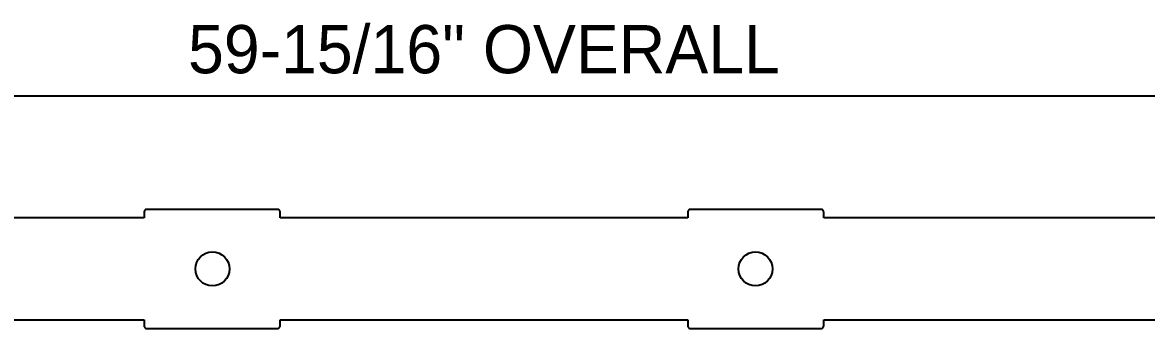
# Model space of a CAD drawing. Header units: inches. Extents: x 1.4 to 100.6, y 1.4 to 64.6.
# Drawn here: x 34.46 to 51, y 47 to 51.5 of the extents above; entities that cross this region are included whole.
import ezdxf
from ezdxf.enums import TextEntityAlignment as Align

# ---------------------------------------------------------------- set-up
doc = ezdxf.new("R2010")
doc.units = ezdxf.units.IN
doc.header["$MEASUREMENT"] = 0

msp = doc.modelspace()

# ---------------------------------------------------------------- linework, layer by layer
at = {"layer": 'ANNOTATION'}
msp.add_line((11.28, 50.417), (71.22, 50.417), dxfattribs=at)
at = {"layer": 'OUTLINE'}
for p, q in [((36.251, 48.717), (36.25, 48.716)), ((36.25, 48.716), (36.25, 48.715)), ((36.25, 48.715), (36.25, 48.714)), ((36.25, 48.714), (36.25, 48.714)), ((36.25, 48.714), (36.25, 48.713)), ((36.25, 48.713), (36.25, 48.712)), ((36.25, 48.712), (36.25, 48.711)), ((36.25, 48.711), (36.25, 48.625)), ((36.252, 48.722), (36.251, 48.721)), ((36.251, 48.721), (36.251, 48.72)), ((36.251, 48.72), (36.251, 48.719)), ((36.251, 48.719), (36.251, 48.718)), ((36.251, 48.718), (36.251, 48.717)), ((36.253, 48.725), (36.252, 48.724)), ((36.252, 48.724), (36.252, 48.723)), ((36.252, 48.723), (36.252, 48.722)), ((36.254, 48.727), (36.253, 48.727)), ((36.253, 48.727), (36.253, 48.726)), ((36.253, 48.726), (36.253, 48.725)), ((36.255, 48.729), (36.254, 48.728)), ((36.254, 48.728), (36.254, 48.727)), ((36.256, 48.731), (36.255, 48.73)), ((36.255, 48.73), (36.255, 48.729)), ((36.257, 48.733), (36.256, 48.732)), ((36.256, 48.732), (36.256, 48.731)), ((36.258, 48.734), (36.257, 48.733)), ((36.257, 48.733), (36.257, 48.733)), ((36.259, 48.736), (36.258, 48.735)), ((36.258, 48.735), (36.258, 48.734)), ((36.26, 48.736), (36.259, 48.736)), ((36.261, 48.738), (36.26, 48.737)), ((36.26, 48.737), (36.26, 48.736)), ((36.262, 48.738), (36.261, 48.738)), ((36.263, 48.74), (36.262, 48.739)), ((36.262, 48.739), (36.262, 48.738)), ((36.264, 48.74), (36.263, 48.74)), ((36.265, 48.742), (36.264, 48.741)), ((36.264, 48.741), (36.264, 48.74)), ((36.266, 48.742), (36.265, 48.742)), ((36.267, 48.743), (36.266, 48.742)), ((36.268, 48.744), (36.267, 48.743)), ((36.267, 48.743), (36.267, 48.743)), ((36.269, 48.744), (36.268, 48.744)), ((36.27, 48.745), (36.269, 48.744)), ((36.271, 48.745), (36.27, 48.745)), ((36.272, 48.746), (36.271, 48.745)), ((36.273, 48.746), (36.272, 48.746)), ((36.274, 48.747), (36.273, 48.747)), ((36.273, 48.747), (36.273, 48.746)), ((36.275, 48.747), (36.274, 48.747)), ((36.276, 48.748), (36.275, 48.747)), ((36.277, 48.748), (36.276, 48.748)), ((36.278, 48.748), (36.277, 48.748)), ((36.279, 48.749), (36.278, 48.748)), ((36.28, 48.749), (36.279, 48.749)), ((36.281, 48.749), (36.28, 48.749)), ((36.282, 48.749), (36.281, 48.749)), ((36.283, 48.749), (36.282, 48.749)), ((36.284, 48.75), (36.283, 48.749)), ((36.285, 48.75), (36.284, 48.75)), ((36.286, 48.75), (36.285, 48.75)), ((36.287, 48.75), (36.286, 48.75)), ((36.286, 48.75), (36.286, 48.75)), ((36.288, 48.75), (36.287, 48.75)), ((36.289, 48.75), (36.288, 48.75)), ((38.211, 48.75), (36.289, 48.75)), ((38.212, 48.75), (38.211, 48.75)), ((38.213, 48.75), (38.212, 48.75)), ((38.214, 48.75), (38.213, 48.75)), ((38.215, 48.75), (38.214, 48.75)), ((38.214, 48.75), (38.214, 48.75)), ((38.216, 48.75), (38.215, 48.75)), ((38.217, 48.749), (38.216, 48.75)), ((38.218, 48.749), (38.217, 48.749)), ((38.219, 48.749), (38.218, 48.749)), ((38.22, 48.749), (38.219, 48.749)), ((38.221, 48.749), (38.22, 48.749)), ((38.222, 48.748), (38.221, 48.749)), ((38.223, 48.748), (38.222, 48.748)), ((38.224, 48.748), (38.223, 48.748)), ((38.225, 48.747), (38.224, 48.748)), ((38.226, 48.747), (38.225, 48.747)), ((38.227, 48.747), (38.226, 48.747)), ((38.227, 48.746), (38.227, 48.747)), ((38.228, 48.746), (38.227, 48.746)), ((38.229, 48.745), (38.228, 48.746)), ((38.23, 48.745), (38.229, 48.745)), ((38.231, 48.744), (38.23, 48.745)), ((38.232, 48.744), (38.231, 48.744)), ((38.233, 48.743), (38.232, 48.744)), ((38.234, 48.742), (38.233, 48.743)), ((38.233, 48.743), (38.233, 48.743)), ((38.235, 48.742), (38.234, 48.742)), ((38.236, 48.741), (38.235, 48.742)), ((38.236, 48.74), (38.236, 48.741)), ((38.237, 48.74), (38.236, 48.74)), ((38.238, 48.739), (38.237, 48.74)), ((38.238, 48.738), (38.238, 48.739)), ((38.239, 48.738), (38.238, 48.738)), ((38.24, 48.737), (38.239, 48.738)), ((38.24, 48.736), (38.24, 48.737)), ((38.241, 48.736), (38.24, 48.736)), ((38.242, 48.735), (38.241, 48.736)), ((38.242, 48.734), (38.242, 48.735)), ((38.243, 48.733), (38.242, 48.734)), ((38.244, 48.732), (38.243, 48.733)), ((38.243, 48.733), (38.243, 48.733)), ((38.244, 48.731), (38.244, 48.732)), ((38.245, 48.73), (38.244, 48.731)), ((38.245, 48.729), (38.245, 48.73)), ((38.246, 48.728), (38.245, 48.729)), ((38.246, 48.727), (38.246, 48.728)), ((38.247, 48.727), (38.246, 48.727)), ((38.247, 48.726), (38.247, 48.727)), ((38.247, 48.725), (38.247, 48.726)), ((38.248, 48.724), (38.247, 48.725)), ((38.248, 48.723), (38.248, 48.724)), ((38.248, 48.722), (38.248, 48.723)), ((38.249, 48.721), (38.248, 48.722)), ((38.249, 48.72), (38.249, 48.721)), ((38.249, 48.719), (38.249, 48.72)), ((38.249, 48.718), (38.249, 48.719)), ((38.249, 48.717), (38.249, 48.718)), ((38.25, 48.716), (38.249, 48.717)), ((38.25, 48.715), (38.25, 48.716)), ((38.25, 48.714), (38.25, 48.715)), ((38.25, 48.713), (38.25, 48.714)), ((38.25, 48.714), (38.25, 48.714)), ((38.25, 48.712), (38.25, 48.713)), ((38.25, 48.711), (38.25, 48.712)), ((38.25, 48.625), (38.25, 48.711)), ((44.251, 48.717), (44.25, 48.716)), ((44.25, 48.716), (44.25, 48.715)), ((44.25, 48.715), (44.25, 48.714)), ((44.25, 48.714), (44.25, 48.714)), ((44.25, 48.714), (44.25, 48.713)), ((44.25, 48.713), (44.25, 48.712)), ((44.25, 48.712), (44.25, 48.711)), ((44.25, 48.711), (44.25, 48.625)), ((44.252, 48.722), (44.251, 48.721)), ((44.251, 48.721), (44.251, 48.72)), ((44.251, 48.72), (44.251, 48.719)), ((44.251, 48.719), (44.251, 48.718)), ((44.251, 48.718), (44.251, 48.717)), ((44.253, 48.725), (44.252, 48.724)), ((44.252, 48.724), (44.252, 48.723)), ((44.252, 48.723), (44.252, 48.722)), ((44.254, 48.727), (44.253, 48.727)), ((44.253, 48.727), (44.253, 48.726)), ((44.253, 48.726), (44.253, 48.725)), ((44.255, 48.729), (44.254, 48.728)), ((44.254, 48.728), (44.254, 48.727)), ((44.256, 48.731), (44.255, 48.73)), ((44.255, 48.73), (44.255, 48.729)), ((44.257, 48.733), (44.256, 48.732)), ((44.256, 48.732), (44.256, 48.731)), ((44.258, 48.734), (44.257, 48.733)), ((44.257, 48.733), (44.257, 48.733)), ((44.259, 48.736), (44.258, 48.735)), ((44.258, 48.735), (44.258, 48.734)), ((44.26, 48.736), (44.259, 48.736)), ((44.261, 48.738), (44.26, 48.737)), ((44.26, 48.737), (44.26, 48.736)), ((44.262, 48.738), (44.261, 48.738)), ((44.263, 48.74), (44.262, 48.739)), ((44.262, 48.739), (44.262, 48.738)), ((44.264, 48.74), (44.263, 48.74)), ((44.265, 48.742), (44.264, 48.741)), ((44.264, 48.741), (44.264, 48.74)), ((44.266, 48.742), (44.265, 48.742)), ((44.267, 48.743), (44.266, 48.742)), ((44.268, 48.744), (44.267, 48.743)), ((44.267, 48.743), (44.267, 48.743)), ((44.269, 48.744), (44.268, 48.744)), ((44.27, 48.745), (44.269, 48.744)), ((44.271, 48.745), (44.27, 48.745)), ((44.272, 48.746), (44.271, 48.745)), ((44.273, 48.746), (44.272, 48.746)), ((44.274, 48.747), (44.273, 48.747)), ((44.273, 48.747), (44.273, 48.746)), ((44.275, 48.747), (44.274, 48.747)), ((44.276, 48.748), (44.275, 48.747)), ((44.277, 48.748), (44.276, 48.748)), ((44.278, 48.748), (44.277, 48.748)), ((44.279, 48.749), (44.278, 48.748)), ((44.28, 48.749), (44.279, 48.749)), ((44.281, 48.749), (44.28, 48.749)), ((44.282, 48.749), (44.281, 48.749)), ((44.283, 48.749), (44.282, 48.749)), ((44.284, 48.75), (44.283, 48.749)), ((44.285, 48.75), (44.284, 48.75)), ((44.286, 48.75), (44.285, 48.75)), ((44.287, 48.75), (44.286, 48.75)), ((44.286, 48.75), (44.286, 48.75)), ((44.288, 48.75), (44.287, 48.75)), ((44.289, 48.75), (44.288, 48.75)), ((46.211, 48.75), (44.289, 48.75)), ((46.212, 48.75), (46.211, 48.75)), ((46.213, 48.75), (46.212, 48.75)), ((46.214, 48.75), (46.213, 48.75)), ((46.215, 48.75), (46.214, 48.75)), ((46.214, 48.75), (46.214, 48.75)), ((46.216, 48.75), (46.215, 48.75)), ((46.217, 48.749), (46.216, 48.75)), ((46.218, 48.749), (46.217, 48.749)), ((46.219, 48.749), (46.218, 48.749)), ((46.22, 48.749), (46.219, 48.749)), ((46.221, 48.749), (46.22, 48.749)), ((46.222, 48.748), (46.221, 48.749)), ((46.223, 48.748), (46.222, 48.748)), ((46.224, 48.748), (46.223, 48.748)), ((46.225, 48.747), (46.224, 48.748)), ((46.226, 48.747), (46.225, 48.747)), ((46.227, 48.747), (46.226, 48.747)), ((46.227, 48.746), (46.227, 48.747)), ((46.228, 48.746), (46.227, 48.746)), ((46.229, 48.745), (46.228, 48.746)), ((46.23, 48.745), (46.229, 48.745)), ((46.231, 48.744), (46.23, 48.745)), ((46.232, 48.744), (46.231, 48.744)), ((46.233, 48.743), (46.232, 48.744)), ((46.234, 48.742), (46.233, 48.743)), ((46.233, 48.743), (46.233, 48.743)), ((46.235, 48.742), (46.234, 48.742)), ((46.236, 48.741), (46.235, 48.742)), ((46.236, 48.74), (46.236, 48.741)), ((46.237, 48.74), (46.236, 48.74)), ((46.238, 48.739), (46.237, 48.74)), ((46.238, 48.738), (46.238, 48.739)), ((46.239, 48.738), (46.238, 48.738)), ((46.24, 48.737), (46.239, 48.738)), ((46.24, 48.736), (46.24, 48.737)), ((46.241, 48.736), (46.24, 48.736)), ((46.242, 48.735), (46.241, 48.736)), ((46.242, 48.734), (46.242, 48.735)), ((46.243, 48.733), (46.242, 48.734)), ((46.244, 48.732), (46.243, 48.733)), ((46.243, 48.733), (46.243, 48.733)), ((46.244, 48.731), (46.244, 48.732)), ((46.245, 48.73), (46.244, 48.731)), ((46.245, 48.729), (46.245, 48.73)), ((46.246, 48.728), (46.245, 48.729)), ((46.246, 48.727), (46.246, 48.728)), ((46.247, 48.727), (46.246, 48.727)), ((46.247, 48.726), (46.247, 48.727)), ((46.247, 48.725), (46.247, 48.726)), ((46.248, 48.724), (46.247, 48.725)), ((46.248, 48.723), (46.248, 48.724)), ((46.248, 48.722), (46.248, 48.723)), ((46.249, 48.721), (46.248, 48.722)), ((46.249, 48.72), (46.249, 48.721)), ((46.249, 48.719), (46.249, 48.72)), ((46.249, 48.718), (46.249, 48.719)), ((46.249, 48.717), (46.249, 48.718)), ((46.25, 48.716), (46.249, 48.717)), ((46.25, 48.715), (46.25, 48.716)), ((46.25, 48.714), (46.25, 48.715)), ((46.25, 48.713), (46.25, 48.714)), ((46.25, 48.714), (46.25, 48.714)), ((46.25, 48.712), (46.25, 48.713)), ((46.25, 48.711), (46.25, 48.712)), ((46.25, 48.625), (46.25, 48.711)), ((36.25, 48.625), (30.25, 48.625)), ((44.25, 48.625), (38.25, 48.625)), ((52.25, 48.625), (46.25, 48.625)), ((30.25, 47.125), (36.25, 47.125)), ((36.25, 47.125), (36.25, 47.039)), ((36.25, 47.039), (36.25, 47.038)), ((36.25, 47.038), (36.25, 47.037)), ((36.25, 47.037), (36.25, 47.036)), ((36.25, 47.036), (36.25, 47.036)), ((36.25, 47.036), (36.25, 47.035)), ((36.25, 47.035), (36.25, 47.034)), ((36.25, 47.034), (36.251, 47.033)), ((36.251, 47.033), (36.251, 47.032)), ((36.251, 47.032), (36.251, 47.031)), ((36.251, 47.031), (36.251, 47.03)), ((36.251, 47.03), (36.251, 47.029)), ((36.251, 47.029), (36.252, 47.028)), ((36.252, 47.028), (36.252, 47.027)), ((36.252, 47.027), (36.252, 47.026)), ((36.252, 47.026), (36.253, 47.025)), ((36.253, 47.025), (36.253, 47.024)), ((36.253, 47.024), (36.253, 47.023)), ((36.253, 47.023), (36.254, 47.023)), ((36.254, 47.023), (36.254, 47.022)), ((36.254, 47.022), (36.255, 47.021)), ((36.255, 47.021), (36.255, 47.02)), ((36.255, 47.02), (36.256, 47.019)), ((36.256, 47.019), (36.256, 47.018)), ((36.256, 47.018), (36.257, 47.017)), ((36.257, 47.017), (36.257, 47.017)), ((36.257, 47.017), (36.258, 47.016)), ((36.258, 47.016), (36.258, 47.015)), ((36.258, 47.015), (36.259, 47.014)), ((36.259, 47.014), (36.26, 47.014)), ((36.26, 47.014), (36.26, 47.013)), ((36.26, 47.013), (36.261, 47.012)), ((36.261, 47.012), (36.262, 47.012)), ((36.262, 47.012), (36.262, 47.011)), ((36.262, 47.011), (36.263, 47.01)), ((36.263, 47.01), (36.264, 47.01)), ((36.264, 47.01), (36.264, 47.009)), ((36.264, 47.009), (36.265, 47.008)), ((36.265, 47.008), (36.266, 47.008)), ((36.266, 47.008), (36.267, 47.007)), ((36.267, 47.007), (36.267, 47.007)), ((36.267, 47.007), (36.268, 47.006)), ((36.268, 47.006), (36.269, 47.006)), ((36.269, 47.006), (36.27, 47.005)), ((36.27, 47.005), (36.271, 47.005)), ((36.271, 47.005), (36.272, 47.004)), ((36.272, 47.004), (36.273, 47.004)), ((36.273, 47.004), (36.273, 47.003)), ((36.273, 47.003), (36.274, 47.003)), ((36.274, 47.003), (36.275, 47.003)), ((36.275, 47.003), (36.276, 47.002)), ((36.276, 47.002), (36.277, 47.002)), ((36.277, 47.002), (36.278, 47.002)), ((36.278, 47.002), (36.279, 47.001)), ((36.279, 47.001), (36.28, 47.001)), ((36.28, 47.001), (36.281, 47.001)), ((36.281, 47.001), (36.282, 47.001)), ((36.282, 47.001), (36.283, 47.001)), ((36.283, 47.001), (36.284, 47)), ((36.284, 47), (36.285, 47)), ((36.285, 47), (36.286, 47)), ((36.286, 47), (36.286, 47)), ((36.286, 47), (36.287, 47)), ((36.287, 47), (36.288, 47)), ((36.288, 47), (36.289, 47)), ((36.289, 47), (38.211, 47)), ((38.211, 47), (38.212, 47)), ((38.212, 47), (38.213, 47)), ((38.213, 47), (38.214, 47)), ((38.214, 47), (38.214, 47)), ((38.214, 47), (38.215, 47)), ((38.215, 47), (38.216, 47)), ((38.216, 47), (38.217, 47.001)), ((38.217, 47.001), (38.218, 47.001)), ((38.218, 47.001), (38.219, 47.001)), ((38.219, 47.001), (38.22, 47.001)), ((38.22, 47.001), (38.221, 47.001)), ((38.221, 47.001), (38.222, 47.002)), ((38.222, 47.002), (38.223, 47.002)), ((38.223, 47.002), (38.224, 47.002)), ((38.224, 47.002), (38.225, 47.003)), ((38.225, 47.003), (38.226, 47.003)), ((38.226, 47.003), (38.227, 47.003)), ((38.227, 47.003), (38.227, 47.004)), ((38.227, 47.004), (38.228, 47.004)), ((38.228, 47.004), (38.229, 47.005)), ((38.229, 47.005), (38.23, 47.005)), ((38.23, 47.005), (38.231, 47.006)), ((38.231, 47.006), (38.232, 47.006)), ((38.232, 47.006), (38.233, 47.007)), ((38.233, 47.007), (38.234, 47.008)), ((38.233, 47.007), (38.233, 47.007)), ((38.234, 47.008), (38.235, 47.008)), ((38.235, 47.008), (38.236, 47.009)), ((38.236, 47.009), (38.236, 47.01)), ((38.236, 47.01), (38.237, 47.01)), ((38.237, 47.01), (38.238, 47.011)), ((38.238, 47.011), (38.238, 47.012)), ((38.238, 47.012), (38.239, 47.012)), ((38.239, 47.012), (38.24, 47.013)), ((38.24, 47.013), (38.24, 47.014)), ((38.24, 47.014), (38.241, 47.014)), ((38.241, 47.014), (38.242, 47.015)), ((38.242, 47.016), (38.243, 47.017)), ((38.242, 47.015), (38.242, 47.016)), ((38.243, 47.017), (38.244, 47.018)), ((38.243, 47.017), (38.243, 47.017)), ((38.244, 47.019), (38.245, 47.02)), ((38.244, 47.018), (38.244, 47.019)), ((38.245, 47.021), (38.246, 47.022)), ((38.245, 47.02), (38.245, 47.021)), ((38.246, 47.022), (38.246, 47.023)), ((38.246, 47.023), (38.247, 47.023)), ((38.247, 47.025), (38.248, 47.026)), ((38.247, 47.024), (38.247, 47.025)), ((38.247, 47.023), (38.247, 47.024)), ((38.248, 47.028), (38.249, 47.029)), ((38.248, 47.027), (38.248, 47.028)), ((38.248, 47.026), (38.248, 47.027)), ((38.249, 47.033), (38.25, 47.034)), ((38.249, 47.032), (38.249, 47.033)), ((38.249, 47.031), (38.249, 47.032)), ((38.249, 47.03), (38.249, 47.031)), ((38.249, 47.029), (38.249, 47.03)), ((38.25, 47.039), (38.25, 47.125)), ((38.25, 47.125), (44.25, 47.125)), ((38.25, 47.038), (38.25, 47.039)), ((38.25, 47.037), (38.25, 47.038)), ((38.25, 47.036), (38.25, 47.037)), ((38.25, 47.035), (38.25, 47.036)), ((38.25, 47.036), (38.25, 47.036)), ((38.25, 47.034), (38.25, 47.035)), ((44.25, 47.125), (44.25, 47.039)), ((44.25, 47.039), (44.25, 47.038)), ((44.25, 47.038), (44.25, 47.037)), ((44.25, 47.037), (44.25, 47.036)), ((44.25, 47.036), (44.25, 47.036)), ((44.25, 47.036), (44.25, 47.035)), ((44.25, 47.035), (44.25, 47.034)), ((44.25, 47.034), (44.251, 47.033)), ((44.251, 47.033), (44.251, 47.032)), ((44.251, 47.032), (44.251, 47.031)), ((44.251, 47.031), (44.251, 47.03)), ((44.251, 47.03), (44.251, 47.029)), ((44.251, 47.029), (44.252, 47.028)), ((44.252, 47.028), (44.252, 47.027)), ((44.252, 47.027), (44.252, 47.026)), ((44.252, 47.026), (44.253, 47.025)), ((44.253, 47.025), (44.253, 47.024)), ((44.253, 47.024), (44.253, 47.023)), ((44.253, 47.023), (44.254, 47.023)), ((44.254, 47.023), (44.254, 47.022)), ((44.254, 47.022), (44.255, 47.021)), ((44.255, 47.021), (44.255, 47.02)), ((44.255, 47.02), (44.256, 47.019)), ((44.256, 47.019), (44.256, 47.018)), ((44.256, 47.018), (44.257, 47.017)), ((44.257, 47.017), (44.257, 47.017)), ((44.257, 47.017), (44.258, 47.016)), ((44.258, 47.016), (44.258, 47.015)), ((44.258, 47.015), (44.259, 47.014)), ((44.259, 47.014), (44.26, 47.014)), ((44.26, 47.014), (44.26, 47.013)), ((44.26, 47.013), (44.261, 47.012)), ((44.261, 47.012), (44.262, 47.012)), ((44.262, 47.012), (44.262, 47.011)), ((44.262, 47.011), (44.263, 47.01)), ((44.263, 47.01), (44.264, 47.01)), ((44.264, 47.01), (44.264, 47.009)), ((44.264, 47.009), (44.265, 47.008)), ((44.265, 47.008), (44.266, 47.008)), ((44.266, 47.008), (44.267, 47.007)), ((44.267, 47.007), (44.267, 47.007)), ((44.267, 47.007), (44.268, 47.006)), ((44.268, 47.006), (44.269, 47.006)), ((44.269, 47.006), (44.27, 47.005)), ((44.27, 47.005), (44.271, 47.005)), ((44.271, 47.005), (44.272, 47.004)), ((44.272, 47.004), (44.273, 47.004)), ((44.273, 47.004), (44.273, 47.003)), ((44.273, 47.003), (44.274, 47.003)), ((44.274, 47.003), (44.275, 47.003)), ((44.275, 47.003), (44.276, 47.002)), ((44.276, 47.002), (44.277, 47.002)), ((44.277, 47.002), (44.278, 47.002)), ((44.278, 47.002), (44.279, 47.001)), ((44.279, 47.001), (44.28, 47.001)), ((44.28, 47.001), (44.281, 47.001)), ((44.281, 47.001), (44.282, 47.001)), ((44.282, 47.001), (44.283, 47.001)), ((44.283, 47.001), (44.284, 47)), ((44.284, 47), (44.285, 47)), ((44.285, 47), (44.286, 47)), ((44.286, 47), (44.286, 47)), ((44.286, 47), (44.287, 47)), ((44.287, 47), (44.288, 47)), ((44.288, 47), (44.289, 47)), ((44.289, 47), (46.211, 47)), ((46.211, 47), (46.212, 47)), ((46.212, 47), (46.213, 47)), ((46.213, 47), (46.214, 47)), ((46.214, 47), (46.214, 47)), ((46.214, 47), (46.215, 47)), ((46.215, 47), (46.216, 47)), ((46.216, 47), (46.217, 47.001)), ((46.217, 47.001), (46.218, 47.001)), ((46.218, 47.001), (46.219, 47.001)), ((46.219, 47.001), (46.22, 47.001)), ((46.22, 47.001), (46.221, 47.001)), ((46.221, 47.001), (46.222, 47.002)), ((46.222, 47.002), (46.223, 47.002)), ((46.223, 47.002), (46.224, 47.002)), ((46.224, 47.002), (46.225, 47.003)), ((46.225, 47.003), (46.226, 47.003)), ((46.226, 47.003), (46.227, 47.003)), ((46.227, 47.003), (46.227, 47.004)), ((46.227, 47.004), (46.228, 47.004)), ((46.228, 47.004), (46.229, 47.005)), ((46.229, 47.005), (46.23, 47.005)), ((46.23, 47.005), (46.231, 47.006)), ((46.231, 47.006), (46.232, 47.006)), ((46.232, 47.006), (46.233, 47.007)), ((46.233, 47.007), (46.234, 47.008)), ((46.233, 47.007), (46.233, 47.007)), ((46.234, 47.008), (46.235, 47.008)), ((46.235, 47.008), (46.236, 47.009)), ((46.236, 47.009), (46.236, 47.01)), ((46.236, 47.01), (46.237, 47.01)), ((46.237, 47.01), (46.238, 47.011)), ((46.238, 47.011), (46.238, 47.012)), ((46.238, 47.012), (46.239, 47.012)), ((46.239, 47.012), (46.24, 47.013)), ((46.24, 47.013), (46.24, 47.014)), ((46.24, 47.014), (46.241, 47.014)), ((46.241, 47.014), (46.242, 47.015)), ((46.242, 47.016), (46.243, 47.017)), ((46.242, 47.015), (46.242, 47.016)), ((46.243, 47.017), (46.244, 47.018)), ((46.243, 47.017), (46.243, 47.017)), ((46.244, 47.019), (46.245, 47.02)), ((46.244, 47.018), (46.244, 47.019)), ((46.245, 47.021), (46.246, 47.022)), ((46.245, 47.02), (46.245, 47.021)), ((46.246, 47.022), (46.246, 47.023)), ((46.246, 47.023), (46.247, 47.023)), ((46.247, 47.025), (46.248, 47.026)), ((46.247, 47.024), (46.247, 47.025)), ((46.247, 47.023), (46.247, 47.024)), ((46.248, 47.028), (46.249, 47.029)), ((46.248, 47.027), (46.248, 47.028)), ((46.248, 47.026), (46.248, 47.027)), ((46.249, 47.033), (46.25, 47.034)), ((46.249, 47.032), (46.249, 47.033)), ((46.249, 47.031), (46.249, 47.032)), ((46.249, 47.03), (46.249, 47.031)), ((46.249, 47.029), (46.249, 47.03)), ((46.25, 47.039), (46.25, 47.125)), ((46.25, 47.125), (52.25, 47.125)), ((46.25, 47.038), (46.25, 47.039)), ((46.25, 47.037), (46.25, 47.038)), ((46.25, 47.036), (46.25, 47.037)), ((46.25, 47.035), (46.25, 47.036)), ((46.25, 47.036), (46.25, 47.036)), ((46.25, 47.034), (46.25, 47.035))]:
    msp.add_line(p, q, dxfattribs=at)
for centre in [(37.254, 47.875), (45.246, 47.875)]:
    msp.add_circle(centre, 0.25, dxfattribs=at)

# ---------------------------------------------------------------- texts
at = {"layer": 'ANNOTATION'}
msp.add_text('59-15/16" OVERALL', height=0.70833, dxfattribs=at).set_placement((41.25, 50.75), align=Align.CENTER)

doc.saveas('drawing.dxf')
